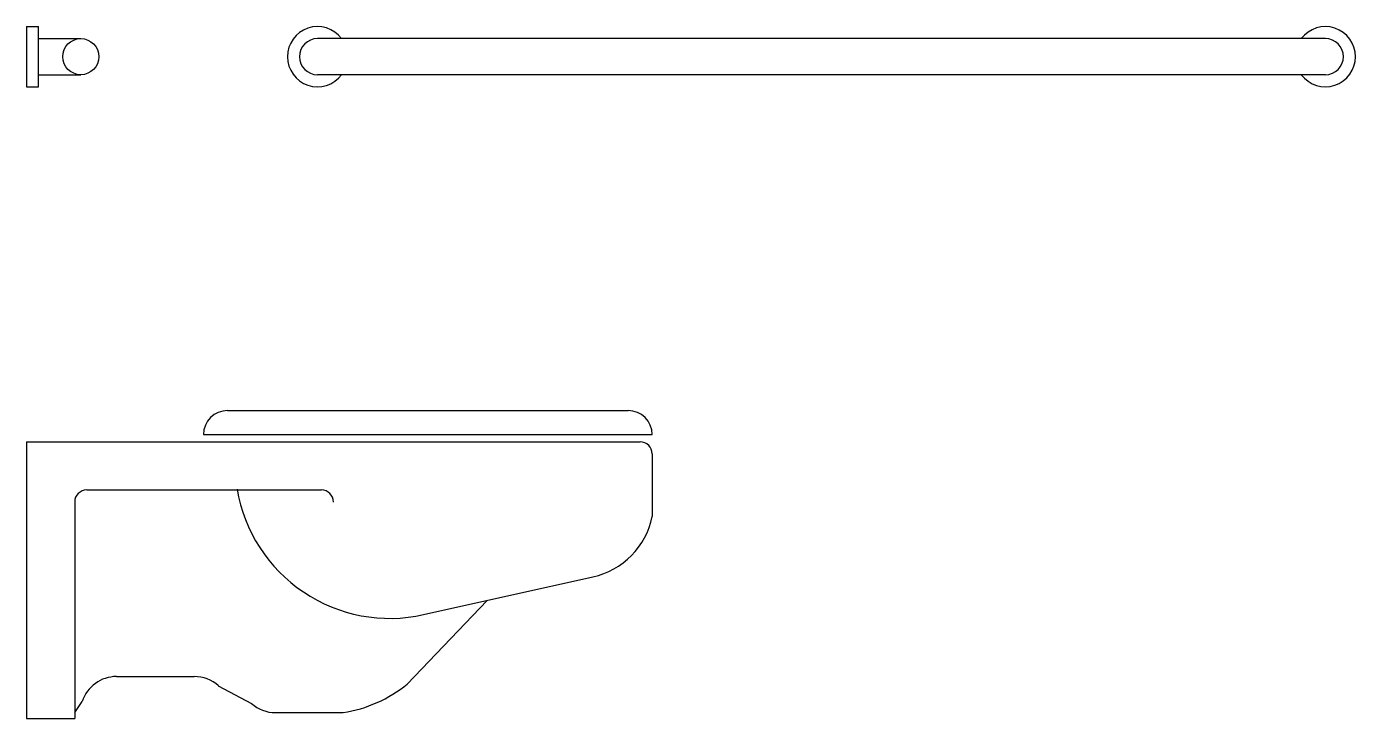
# Model space of a CAD drawing. Extents: x 0 to 55.2, y -11.5 to 17.2.
import ezdxf

# ---------------------------------------------------------------- set-up
doc = ezdxf.new("R2010")
doc.units = 0
doc.header["$LTSCALE"] = 16
doc.layers.get('0').update_dxf_attribs({"linetype": 'CONTINUOUS'})

msp = doc.modelspace()

# ---------------------------------------------------------------- linework, layer by layer
for p, q in [((0, 17.25), (0.5, 17.25)), ((0, 17.25), (0, 14.75)), ((0.5, 14.75), (0.5, 17.25)), ((0.5, 16.75), (2.25, 16.75)), ((53.975, 16.75), (12.09, 16.75)), ((0.5, 15.25), (2.25, 15.25)), ((53.975, 15.25), (12.09, 15.25)), ((0, 14.75), (0.5, 14.75)), ((8.351, 1.3), (25, 1.3)), ((0, 0), (25.5, 0)), ((0, 0), (0, -11.489)), ((7.351, 0.3), (26, 0.3)), ((26, -0.5), (26, -3.107)), ((2.5, -2), (12.25, -2)), ((2, -2.5), (2, -11.489)), ((16.501, -7.179), (23.535, -5.612)), ((19.138, -6.591), (15.818, -10.062)), ((3.74, -9.75), (6.968, -9.75)), ((7.969, -10.133), (9.346, -10.867)), ((2, -11.25), (2.314, -10.786)), ((0, -11.489), (2, -11.489)), ((10.347, -11.25), (13.157, -11.25))]:
    msp.add_line(p, q)
msp.add_circle((2.25, 16), 0.75)
for centre, radius, start, end in [((12.09, 16), 1.25, 36.8699, 323.1301), ((53.975, 16), 1.25, 216.8699, 143.1301), ((12.09, 16), 0.75, 90, 270), ((53.975, 16), 0.75, 270, 90), ((8.351, 0.3), 1, 90, 180), ((25, 0.3), 1, 0, 90), ((25.5, -0.5), 0.5, 360, 90), ((2.5, -2.5), 0.5, 90, 180), ((15.1, -0.89), 6.443, 189.6242, 282.5587), ((12.25, -2.5), 0.5, 0, 90), ((22.832, -2.454), 3.235, 282.5587, 348.349), ((3.74, -11.25), 1.5, 90, 161.979), ((6.968, -11.25), 1.5, 48.1273, 90), ((12.259, -5.663), 5.659, 279.1308, 308.9697), ((10.347, -9.75), 1.5, 228.1273, 270)]:
    msp.add_arc(centre, radius, start, end)

doc.saveas('drawing.dxf')
